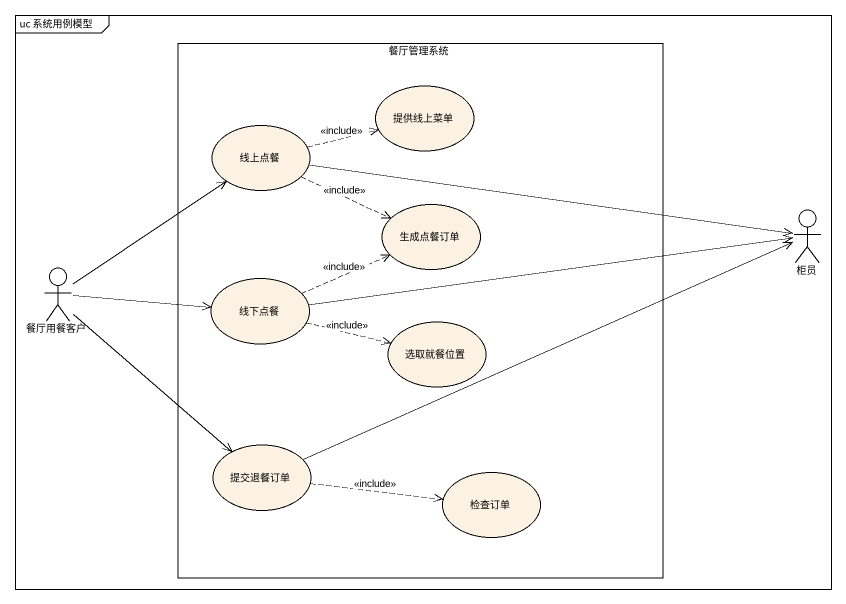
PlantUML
@startuml
mainframe uc 系统用例模型
rectangle 餐厅管理系统 {
  usecase 提供线上菜单
  usecase 线上点餐
  usecase 生成点餐订单
  usecase 线下点餐
  usecase 选取就餐位置
  usecase 提交退餐订单
  usecase 检查订单
}
actor 柜员
actor 餐厅用餐客户
线上点餐 .right.> 提供线上菜单 : <<include>>
线上点餐 .right.> 生成点餐订单 : <<include>>
线上点餐 -right-> 柜员
餐厅用餐客户 -up-> 线上点餐
餐厅用餐客户 -right-> 线下点餐
餐厅用餐客户 --> 提交退餐订单
线下点餐 .right.> 生成点餐订单 : <<include>>
线下点餐 -right-> 柜员
线下点餐 .right.> 选取就餐位置 : <<include>>
提交退餐订单 -right-> 柜员
提交退餐订单 .right.> 检查订单 : <<include>>
@enduml
